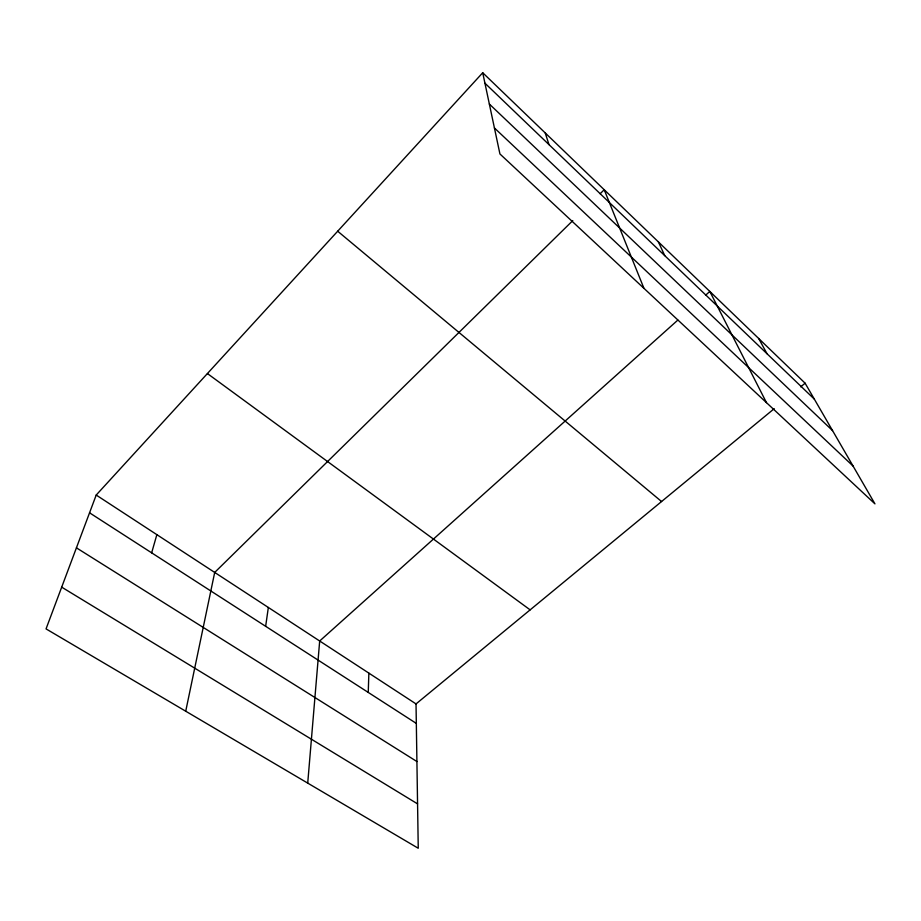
<?xml version="1.0" encoding="UTF-8"?>
<svg xmlns="http://www.w3.org/2000/svg" width="921" height="921" viewBox="0 0 921 921"><rect width="100%" height="100%" fill="white"/><g stroke="black" fill="none" stroke-linecap="round" stroke-linejoin="round"><path stroke-width="1.38" d="M368.25 692.431L368.861 673.124M307.718 783.115L319.679 641.004L677.844 320.082M265.651 626.303L268.345 607.469M185.72 711.219L214.697 572.436L572.781 220.614M151.654 552.83L156.858 534.664M482.719 72.747L499.93 153.957L874.95 503.868L805.115 383.205L482.719 72.747L96.21 495.049L46.05 628.893L418.249 848.253L416.027 703.92L774.227 408.671M600.158 193.721L604.211 189.738L643.94 288.319M705.555 295.261L709.826 291.439L766.468 402.638M800.706 386.843L805.115 383.205M61.695 587.149L417.57 803.872M76.431 547.834L416.914 761.54M89.556 512.813L416.327 723.411M96.21 495.049L416.027 703.92M207.409 373.558L530.128 609.863M337.685 231.217L661.566 501.531M494.427 127.973L853.076 466.061M489.362 104.05L832.549 430.602M484.93 83.178L814.325 399.115M758.662 338.468L767.032 353.745M658.411 241.924L664.755 255.658M545.209 132.912L548.985 144.609"/></g></svg>
